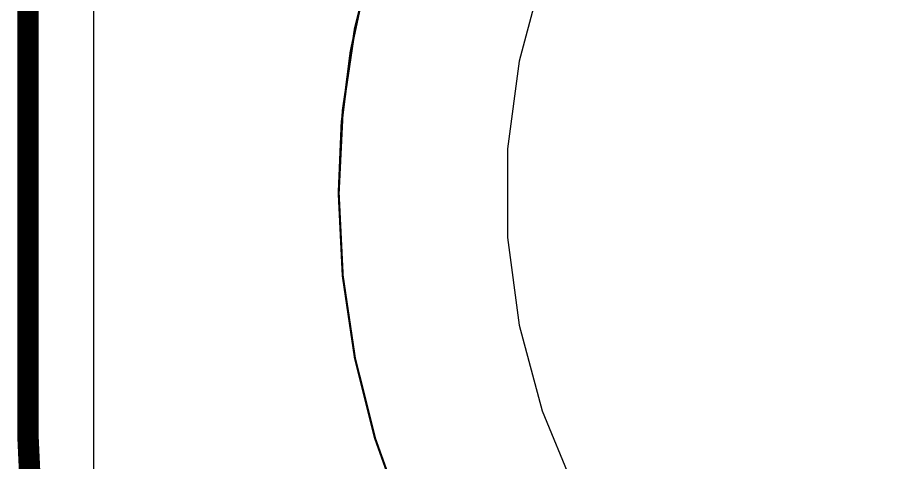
# Model space of a CAD drawing. Header units: inches. Extents: x -7 to 348, y -14 to 159.
# Drawn here: x -6.9 to -1.77, y -1.6 to 1.04 of the extents above; entities that cross this region are included whole.
import ezdxf

# ---------------------------------------------------------------- set-up
doc = ezdxf.new("R2010")
doc.units = ezdxf.units.IN
for name, color, linetype in [('Board Outline', 216, 'Continuous'), ('Bottom Layer', 5, 'Continuous'), ('Fabrication', 76, 'Continuous'), ('Multi-Layer', 9, 'Continuous'), ('Top Layer', 1, 'Continuous')]:
    doc.layers.add(name, color=color, linetype=linetype)

msp = doc.modelspace()

# ---------------------------------------------------------------- linework, layer by layer
at = {"layer": 'Board Outline'}
for points in [[(-6.839, -1.45, 0.127, 0.127, 0), (-6.839, 82.4, 0.127, 0.127, 0)], [(-6.839, -1.45, 0.127, 0.127, 0), (-6.839, 82.4, 0.127, 0.127, 0)], [(-6.839, -1.45, 0.127, 0.127, 0), (-6.839, 82.4, 0.127, 0.127, 0)], [(-6.839, -1.45, 0.127, 0.127, 0), (-6.839, 82.4, 0.127, 0.127, 0)], [(-1.839, -6.45, 0.127, 0.127, -0.414214), (-6.839, -1.45, 0.127, 0.127, 0)], [(-1.839, -6.45, 0.127, 0.127, -0.414214), (-6.839, -1.45, 0.127, 0.127, 0)], [(-1.839, -6.45, 0.127, 0.127, -0.414214), (-6.839, -1.45, 0.127, 0.127, 0)], [(-1.839, -6.45, 0.127, 0.127, -0.414214), (-6.839, -1.45, 0.127, 0.127, 0)]]:
    msp.add_lwpolyline(points, format="xyseb", dxfattribs=at)
msp.add_lwpolyline([(-6.8708, -1.45, 0.0635, 0.0635, 1), (-6.8073, -1.45, 0.0635, 0.0635, 1)], format="xyseb", close=True, dxfattribs=at)
msp.add_lwpolyline([(-6.8708, -1.45, 0.0635, 0.0635, 1), (-6.8073, -1.45, 0.0635, 0.0635, 1)], format="xyseb", close=True, dxfattribs=at)
msp.add_lwpolyline([(-6.8708, -1.45, 0.0635, 0.0635, 1), (-6.8073, -1.45, 0.0635, 0.0635, 1)], format="xyseb", close=True, dxfattribs=at)
msp.add_lwpolyline([(-6.8708, -1.45, 0.0635, 0.0635, 1), (-6.8073, -1.45, 0.0635, 0.0635, 1)], format="xyseb", close=True, dxfattribs=at)
msp.add_lwpolyline([(-6.8708, -1.45, 0.0635, 0.0635, 1), (-6.8073, -1.45, 0.0635, 0.0635, 1)], format="xyseb", close=True, dxfattribs=at)
msp.add_lwpolyline([(-6.8708, -1.45, 0.0635, 0.0635, 1), (-6.8073, -1.45, 0.0635, 0.0635, 1)], format="xyseb", close=True, dxfattribs=at)
msp.add_lwpolyline([(-6.8708, -1.45, 0.0635, 0.0635, 1), (-6.8073, -1.45, 0.0635, 0.0635, 1)], format="xyseb", close=True, dxfattribs=at)
msp.add_lwpolyline([(-6.8708, -1.45, 0.0635, 0.0635, 1), (-6.8073, -1.45, 0.0635, 0.0635, 1)], format="xyseb", close=True, dxfattribs=at)
at = {"layer": 'Bottom Layer'}
for p, q in [((-6.4506, -1.45), (-6.4506, 35.1726)), ((-3.7958, 1.2885), (-3.9316, 0.782)), ((-3.9316, 0.782), (-4, 0.2622)), ((-4, 0.2622), (-4, -0.2622)), ((-4, -0.2622), (-3.9316, -0.782)), ((-3.9316, -0.782), (-3.7958, -1.2885)), ((-3.7958, -1.2885), (-3.5952, -1.773)), ((-6.4505, -1.7523), (-6.4506, -1.45))]:
    msp.add_line(p, q, dxfattribs=at)
at = {"layer": 'Fabrication'}
for points in [[(-3.2445, 5.0473, 0.0127, 0.0127, -0.992827), (3.3164, -4.9999, 0.0127, 0.0127, 0)], [(-3.2445, 5.0473, 0.0127, 0.0127, -0.992827), (3.3164, -4.9999, 0.0127, 0.0127, 0)], [(-4.5643, 2.042, 0.0127, 0.0127, -1.839785), (-0.0003, -4.9999, 0.0127, 0.0127, 0)], [(-4.5643, 2.042, 0.0127, 0.0127, -1.839785), (-0.0003, -4.9999, 0.0127, 0.0127, 0)], [(-5.0003, 0.0001, 0.0127, 0.0127, -0.105562), (-4.5643, 2.042, 0.0127, 0.0127, 0)], [(-5.0003, 0.0001, 0.0127, 0.0127, -0.105562), (-4.5643, 2.042, 0.0127, 0.0127, 0)], [(-0.0003, -4.9999, 0.0127, 0.0127, -0.414213), (-5.0003, 0.0001, 0.0127, 0.0127, 0)], [(-0.0003, -4.9999, 0.0127, 0.0127, -0.414213), (-5.0003, 0.0001, 0.0127, 0.0127, 0)]]:
    msp.add_lwpolyline(points, format="xyseb", dxfattribs=at)
for points in [[(4.9997, 0.0001, 0.0127, 0.0127, 1), (-5.0003, 0.0001, 0.0127, 0.0127, 1)], [(4.9997, 0.0001, 0.0127, 0.0127, 1), (-5.0003, 0.0001, 0.0127, 0.0127, 1)], [(-5.0034, 0.0001, 0.00635, 0.00635, 1), (-4.9971, 0.0001, 0.00635, 0.00635, 1)], [(-5.0034, 0.0001, 0.00635, 0.00635, 1), (-4.9971, 0.0001, 0.00635, 0.00635, 1)], [(-5.0034, 0.0001, 0.00635, 0.00635, 1), (-4.9971, 0.0001, 0.00635, 0.00635, 1)], [(-5.0034, 0.0001, 0.00635, 0.00635, 1), (-4.9971, 0.0001, 0.00635, 0.00635, 1)], [(-5.0034, 0.0001, 0.00635, 0.00635, 1), (-4.9971, 0.0001, 0.00635, 0.00635, 1)], [(-5.0034, 0.0001, 0.00635, 0.00635, 1), (-4.9971, 0.0001, 0.00635, 0.00635, 1)]]:
    msp.add_lwpolyline(points, format="xyseb", close=True, dxfattribs=at)
at = {"layer": 'Multi-Layer'}
for p, q in [((-3.7958, 1.2885), (-3.9316, 0.782)), ((-3.9316, 0.782), (-4, 0.2622)), ((-4, 0.2622), (-4, 0)), ((-4, 0), (-4, 0)), ((-4, 0), (-4, -0.2622)), ((-4, -0.2622), (-3.9316, -0.782)), ((-3.9316, -0.782), (-3.7958, -1.2885)), ((-3.7958, -1.2885), (-3.5952, -1.773))]:
    msp.add_line(p, q, dxfattribs=at)
at = {"layer": 'Top Layer'}
for p, q in [((-6.4506, -1.45), (-6.4506, 35.1726)), ((-3.7958, 1.2885), (-3.9316, 0.782)), ((-3.9316, 0.782), (-4, 0.2622)), ((-4, 0.2622), (-4, -0.2622)), ((-4, -0.2622), (-3.9316, -0.782)), ((-3.9316, -0.782), (-3.7958, -1.2885)), ((-3.7958, -1.2885), (-3.5952, -1.773)), ((-6.4505, -1.7523), (-6.4506, -1.45))]:
    msp.add_line(p, q, dxfattribs=at)

doc.saveas('drawing.dxf')
